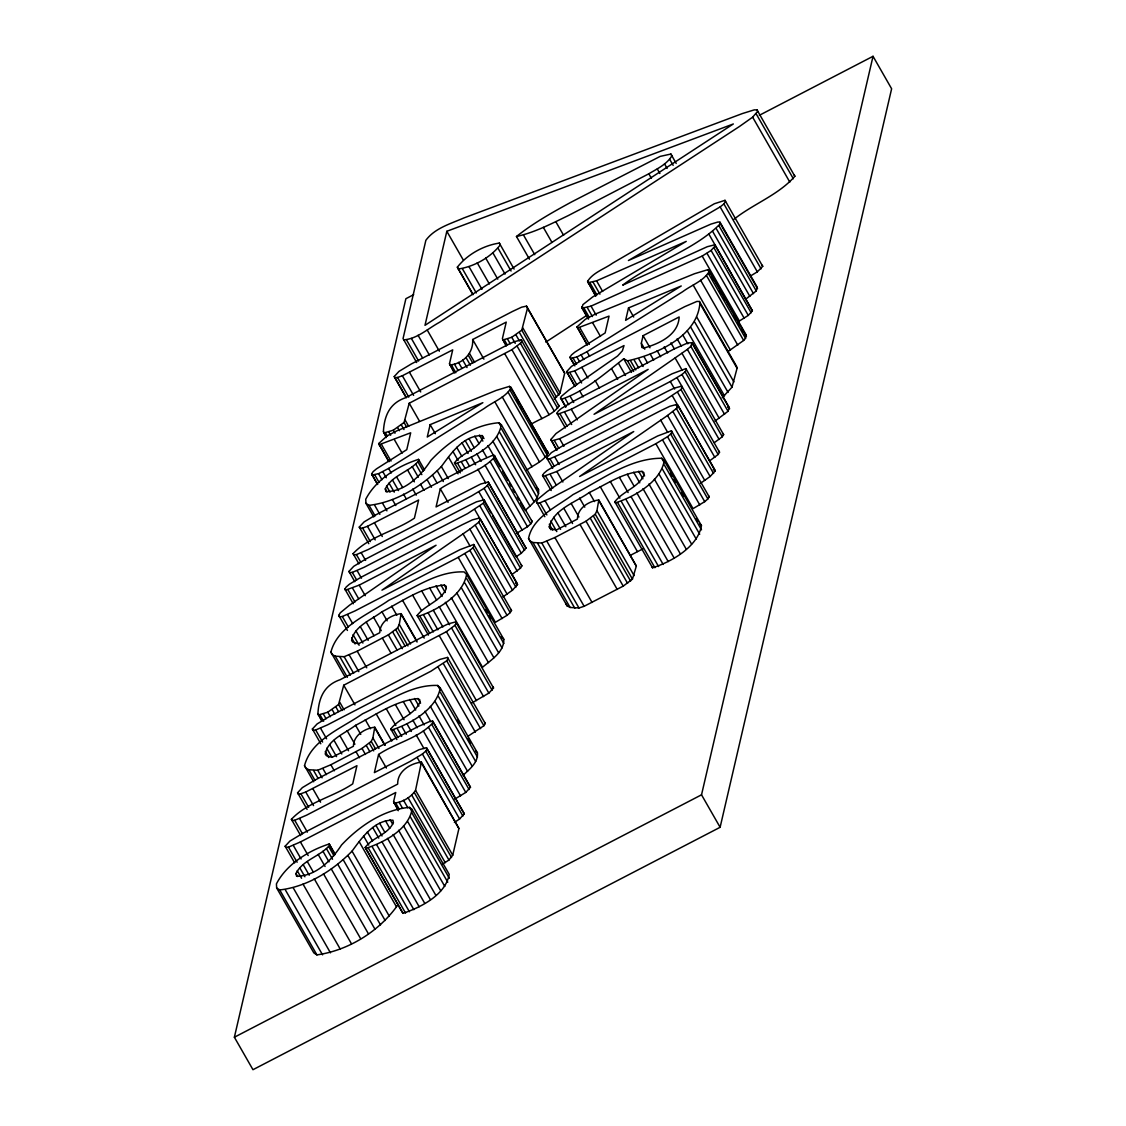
<?xml version="1.0" encoding="UTF-8"?>
<svg xmlns="http://www.w3.org/2000/svg" width="1126" height="1126" viewBox="0 0 1126 1126"><rect width="100%" height="100%" fill="white"/><g stroke="black" fill="none" stroke-linecap="round" stroke-linejoin="round"><path stroke-width="1.5" d="M374.761 727.213L372.903 737.924L371.228 741.401L362.009 748.424L330.847 764.751L317.757 770.254L308.89 769.734L305.892 768.171L304.513 765.68C311.325 739.486 342.177 728.17 362.544 713.8C386.373 702.737 410.441 684.355 437.718 685.467L440.252 687.93C436.606 709.042 410.469 724.102 391.327 730.084L390.806 729.015C398.717 718.388 414.452 714.883 419.942 702.16L419.787 699.809L417.971 698.599C395.198 700.597 375.479 715.151 355.577 725.327C345.049 733.406 327.849 739.585 325.217 753.998L326.413 755.715L332.1 757.334L353.409 746.271C353.536 735.151 364.993 728.339 374.761 727.213L385.134 745.328M401.137 613.656L399.28 624.367L397.605 627.858L388.371 634.867L357.224 651.194L344.134 656.711L335.252 656.176L332.254 654.614L330.889 652.123C337.701 625.929 368.54 614.613 388.906 600.257C412.749 589.18 436.804 570.798 464.081 571.924L466.614 574.373C462.983 595.485 436.846 610.545 417.704 616.527L417.169 615.458C425.079 604.831 440.815 601.326 446.318 588.602L446.163 586.266L444.348 585.056C421.574 587.04 401.855 601.608 381.953 611.77C371.411 619.863 354.211 626.028 351.594 640.455L352.79 642.158L358.476 643.776L379.772 632.713C379.898 621.594 391.355 614.782 401.137 613.656L416.704 640.835M549.249 526.785C553.823 509.107 575.682 502.28 589.306 492.512C606.196 484.504 622.861 472.456 642.003 471.372L643.819 472.596L643.973 474.933C638.47 487.657 622.734 491.161 614.824 501.788L615.359 502.858C634.501 496.876 660.638 481.815 664.27 460.703L661.736 458.254C629.279 458.198 600.904 480.323 572.951 494.624C557.032 506.742 532.725 516.989 528.544 538.453L529.91 540.944L532.922 542.507L541.789 543.028L554.879 537.524L586.027 521.197L595.26 514.188L596.935 510.697L598.793 499.986C589.011 501.112 577.554 507.925 577.441 519.044L556.131 530.107L550.445 528.488L549.249 526.785L550.98 529.797M759.36 115.288L873.03 56.3L891.623 88.771L720.119 827.286L252.97 1069.7L234.377 1037.229L405.881 298.714L413.664 294.674M321.712 721.076L317.926 713.602C318.799 697.402 324.415 685.072 340.136 679.71L441.195 627.252L448.176 623.888L455.734 621.89L493.526 687.986L488.839 693.123L471.808 702.99M386.331 437.578L383.417 431.61C384.276 415.41 389.906 403.08 405.613 397.717L506.686 345.274L513.667 341.896L521.211 339.897L559.017 405.993C552.486 415.255 540.424 418.464 531.134 424.206L533.668 428.668M446.825 231.294L424.995 325.33L733.336 123.959L446.825 231.294L463.265 259.979M318.25 715.038L327.779 712.195L338.574 704.482L343.726 685.227L446.417 631.686L454.946 625.296L456.34 623.058L455.734 621.89M383.741 433.046L393.27 430.216L404.051 422.489L409.217 403.235L511.908 349.693L520.437 343.303L521.831 341.065L521.211 339.897M430.146 424.643L427.261 437.029L482.871 402.672L430.146 424.643L435.34 433.693M454.102 372.579L449.485 363.726L452.708 349.876L402.362 375.746L397.52 377.477L394.846 377.689L394.241 376.534L398.97 371.397L411.412 363.909L512.4 311.508L521.62 307.187L526.518 306.131L564.675 373.142L560.072 392.946L554.274 399.012M449.767 365.035C462.673 363.768 473.596 353.465 472.667 339.517L506.236 322.106L502.393 338.659L506.151 346.09M426.501 747.734L427.12 748.903L425.727 751.126L422.419 754.04L410.019 761.5L306.624 815.154L294.731 820.291L292.028 820.502L291.409 819.32C307.497 801.979 333.479 796.955 352.719 783.851L356.928 765.708L305.751 792L300.895 793.731L298.193 793.943L297.574 792.774L302.359 787.623L314.745 780.205L418.14 726.552L429.963 721.4L432.68 721.147L433.285 722.343C419.21 738.262 395.803 742.752 378.589 754.462L374.381 772.605L418.956 749.733L426.501 747.734L464.306 813.831L459.605 818.968L454.383 822.459M488.205 482.041L488.825 483.209L487.431 485.447L484.124 488.346L471.724 495.82L368.329 549.474L356.421 554.597L353.719 554.808L353.114 553.626C369.187 536.286 395.17 531.261 414.41 518.157L418.619 500.014L367.442 526.321L362.586 528.052L359.884 528.263L359.278 527.081L364.05 521.943L376.45 514.512L479.831 460.858L491.668 455.706L494.384 455.453L494.99 456.663C480.915 472.568 457.508 477.058 440.294 488.783L436.072 506.925L480.661 484.039L488.205 482.041L526.011 548.137L521.31 553.274L516.074 556.765L492.738 515.99M398.252 810.706L393.607 801.656L395.747 792.493L300.403 841.966L288.453 847.146L285.779 847.357L285.174 846.203L289.903 841.08L302.345 833.578L397.689 784.104C397.295 771.324 410.357 763.358 421.434 762.119L458.929 828.497L452.736 855.211L448.936 860.025L442.222 864.36M393.931 803.148C402.137 802.458 411.117 797.349 415.55 790.283L421.434 762.119M502.689 340.038L511.767 337.279L521.774 330.143L527.489 308.2L526.518 306.131M628.505 307.933L625.62 320.333L681.244 285.976L628.505 307.933L633.699 316.997M641.341 343.205L643.087 335.675L679.161 316.955C678.331 335.238 658.78 343.951 643.622 348.103L641.806 347.441L641.341 343.205L644.804 349.243M528.544 538.453L567.096 605.872L570.108 607.449L578.975 607.97L584.127 606.295L623.213 586.125L632.446 579.116L636.331 566.096L598.793 499.986M567.222 372.847L574.696 370.904L624.015 345.569L622.396 350.791L617.569 356.041L568.897 390.046L561.353 396.352L560.523 397.928L561.522 399.251C584.858 391.327 604.465 373.916 623.705 358.772L627.576 360.855C655.909 354.535 697.163 336.787 699.879 303.33L699.457 301.501L696.952 301.402L684.791 306.638L583.803 359.039L571.473 366.414L566.631 371.664L575.006 386.429M722.174 397.788L732.013 387.175L737.066 368.272L736.643 366.429L699.457 301.501M720.119 827.286L701.526 794.815L873.03 56.3M365.964 503.336L369.046 505.335C396.38 502.154 422.264 486.08 441.364 466.53C451.259 453.06 463.687 435.129 482.266 435.607L482.716 437.958C477.368 449.978 461.885 452.694 454.496 462.828L455.115 463.785C473.441 457.62 497.593 445.263 501.38 424.84L498.888 422.743C472.793 424.91 448.486 441.617 430.822 460.407C420.899 475.665 405.191 491.696 385.894 491.583L385.303 488.909C392.017 475.073 409.808 471.949 418.999 460.421L418.492 459.366C397.928 466.009 375.929 479.479 365.739 499.254L365.964 503.336L373.748 516.933M525.082 510.585C530.965 505.053 539.579 498.846 538.566 489.768L501.38 424.84M276.658 887.964L279.727 889.948C307.074 886.781 332.944 870.708 352.044 851.143C361.939 837.674 374.381 819.756 392.946 820.221L393.396 822.585C388.048 834.605 372.565 837.322 365.19 847.456L365.795 848.413C384.121 842.248 408.274 829.89 412.06 809.453L409.568 807.37C383.487 809.524 359.18 826.245 341.516 845.021C331.579 860.278 315.871 876.31 296.574 876.197L295.983 873.523C302.697 859.701 320.488 856.562 329.693 845.035L329.172 843.993C308.608 850.623 286.609 864.106 276.419 883.882L276.658 887.964L313.844 952.892L316.913 954.89C348.764 950.4 379.715 931.089 398.168 904.431M365.19 847.456L402.981 913.341C421.307 907.176 445.46 894.818 449.246 874.395L412.06 809.453M445.347 602.326L482.533 667.268C491.091 659.836 504.223 652.067 503.801 639.301L466.614 574.373M463.194 775.209C469.472 769.255 478.381 762.513 477.438 752.858L440.252 687.93M614.824 501.788L652.545 567.785C671.687 561.804 697.824 546.757 701.456 525.631L664.27 460.703M595.753 296.265L587.603 281.345C593.078 272.478 604.324 269.058 612.516 263.217L714.348 203.75L725.003 200.329L762.71 266.341L757.334 271.845L750.409 276.039M379.152 444.714L410.694 432.792L406.782 449.654L376.45 468.88L373.128 471.653L371.622 473.933L372.199 475.003L378.533 473.68L388.625 468.43L484.391 408.358C493.075 401.813 505.081 397.844 510.88 388.189L509.459 386.387L496.158 390.426L397.084 430.723L387.119 435.903L378.674 443.56L388.667 461.322M526.799 470.035C534.02 464.799 543.577 461.181 548.066 453.131L510.725 386.88M577.525 328.018L609.053 316.096L605.141 332.958L574.809 352.185L571.487 354.957L569.981 357.224L570.558 358.307L576.892 356.984L586.984 351.734L682.75 291.662C691.434 285.117 703.44 281.148 709.239 271.493L707.818 269.691L694.517 273.717L595.443 314.013L585.478 319.207L577.033 326.864L587.026 344.626M727.776 351.692L743.653 340.446L745.525 338.307L746.271 335.112L709.084 270.184M587.969 282.682L596.569 280.838L686.241 241.386L592.67 296.954L582.86 304.667L582.058 308.2L591.023 306.117L702.188 256.081L739.374 321.009L748.283 315.393L752.379 310.804L714.855 244.778L707.283 246.707L622.692 285.159C652.869 262.105 693.7 250.929 720.344 223.694L719.993 222.216L717.98 222.005L710.956 224.102L628.421 260.514L720.147 206.917L723.905 203.933L725.524 201.413L725.003 200.329M746.003 298.939L756.278 290.93L757.179 287.144L719.993 222.216M480.352 519.663L478.747 522.211L469.88 529.136L381.953 590.151L460.013 549.643L473.75 544.477L474.342 545.561L473.019 547.672L469.866 550.389L458.212 557.37L355 610.925L342.304 616.513L339.39 616.781L338.771 615.359L340.277 612.797L349.51 605.211L436.072 545.237L359.18 585.14L345.471 590.165L344.88 589.095L346.217 586.984L349.426 584.211L361.01 577.272L462.251 524.73L472.258 519.93L478.423 518.298L480.042 518.607L517.538 584.591L512.471 590.179L502.97 596.893M556.68 449.992L550.867 439.506L556.033 433.538L648.168 369.37L571.276 409.273L557.567 414.312L556.976 413.242L558.313 411.131L561.522 408.358L573.106 401.405L674.347 348.877L687.845 342.895L692.138 342.74L729.324 407.682L728.029 411.286L715.066 421.04M678.007 405.993L676.402 408.541L667.549 415.466L579.609 476.481L657.668 435.973L671.406 430.808L671.997 431.891L670.674 434.003L667.521 436.719L655.867 443.7L552.655 497.256L539.959 502.843L537.046 503.111L536.426 501.689L537.932 499.114L547.18 491.541L633.727 431.554L556.835 471.47L543.126 476.495L542.535 475.425L543.872 473.314L547.081 470.541L558.665 463.588L659.906 411.06L669.914 406.261L676.079 404.628L677.697 404.924L715.193 470.921L710.126 476.509L700.625 483.223M403.685 339.883C417.197 338.856 428.035 328.51 439.534 322.289L739.458 126.492L752.632 117.174L757.657 111.347L757.052 109.954L754.321 109.855L742.47 113.529L463.743 218.008C450.541 223.778 434.735 228.17 425.867 240.302L403.052 338.574L416.662 362.53M734.011 219.246C753.195 203.933 778.601 194.939 794.843 176.275L794.238 174.896M702.188 256.081L711.097 250.451L715.193 245.876M483.293 503.223L484.687 500.986L484.067 499.831L476.523 501.816L469.542 505.18L366.147 558.834L353.747 566.308L348.976 571.403L349.595 572.599L352.297 572.388L364.205 567.251L467.6 513.597L483.293 503.223L520.479 568.151L511.95 574.541M516.51 533.4L527.475 526.729L530.782 523.829L532.176 521.591L531.571 520.395M446.698 660.807L448.092 658.583L447.472 657.429L439.928 659.414L432.947 662.778L329.552 716.432L317.152 723.905L312.381 729.001L313 730.197L315.702 729.986L327.596 724.834L430.991 671.18L446.698 660.807L483.884 725.749L468.177 736.122M520.479 568.151L521.873 565.914L521.254 564.773M680.948 389.54L682.342 387.316L681.723 386.162L674.178 388.146L667.197 391.51L563.802 445.164L551.402 452.638L546.645 457.733L547.25 458.929L549.952 458.718L561.86 453.567L665.255 399.927L680.948 389.54L718.135 454.482L709.605 460.872M483.884 725.749L485.278 723.511L484.659 722.357M454.805 799.094L465.77 792.423L470.471 787.285L432.68 721.147M718.135 454.482L719.528 452.244L718.909 451.09M472.99 294.688L457.353 267.172C467.248 254.504 483.448 245.454 499.325 243.089L514.089 269.072M458.296 269.015C474.159 266.651 490.359 257.587 500.254 244.919L499.325 243.089M516.468 236.502C534.695 232.519 551.529 223.638 568.278 215.587L648.829 173.784C657.063 168.816 666.761 164.424 671.856 155.867L670.913 154.037L660.202 156.387L571.417 202.018C552.43 212.35 533.414 223.032 516.468 236.502L529.431 259.163M458.212 557.37L495.398 622.298L507.052 615.331L510.205 612.6L511.528 610.489L510.937 609.405M551.487 440.928L559.608 438.718L567.096 435.072L670.308 381.517L681.962 374.536L685.115 371.819L686.438 369.708L685.847 368.624L672.109 373.79L594.049 414.298L687.381 349.398L690.843 346.358L692.138 342.74M714.222 442.729L722.301 436.747L723.624 434.636L723.033 433.552M655.867 443.7L693.053 508.628L704.721 501.661L707.86 498.931L709.183 496.819L708.592 495.736M545.814 342.107L586.984 315.238M630.588 555.245L643.213 548.686M234.377 1037.229L701.526 794.815M727.706 407.373L729.324 407.682M713.265 469.556L715.193 470.921M515.609 583.226L517.538 584.591M745.004 334.619L746.271 335.112M546.645 451.315L547.912 451.808M536.075 487.685L538.566 489.768M699.767 523.998L701.456 525.631M501.267 636.852L503.801 639.301M475.749 751.225L477.438 752.858M757.052 109.954L794.843 176.275M756.165 113.825L793.351 178.752M752.632 117.174L789.819 182.102M723.905 203.933L761.092 268.861M720.147 206.917L757.334 271.845M720.344 223.694L757.531 288.622M719.092 226.002L756.278 290.93M716.305 228.677L753.491 293.619M670.913 154.037L676.177 163.425M712.674 231.449L749.86 296.377M669.688 159.315L673.151 165.353M708.817 233.997L752.379 310.804M713.983 247.847L751.169 312.775M664.537 163.903L667.127 168.436M711.097 250.451L748.283 315.393M707.015 253.336L744.202 318.264M657.288 168.97L659.878 173.503M709.239 271.493L746.425 336.421M707.818 269.691L710.407 274.209M712.139 277.235L713.87 280.247M719.922 290.818L721.653 293.844M723.385 296.87L725.116 299.882M733.758 314.984L736.348 319.517M738.079 322.529L739.81 325.555M741.541 328.581L743.273 331.593M708.338 273.379L745.525 338.307M648.829 173.784L651.419 178.316M706.466 275.518L743.653 340.446M700.597 280.219L737.783 345.147M693.208 285.131L730.394 350.059M699.879 303.33L737.066 368.272M696.712 317.011L733.899 381.939M694.826 322.247L732.013 387.175M690.885 327.469L728.072 392.397M687.31 330.945L724.497 395.873M692.448 343.81L729.634 408.738M690.843 346.358L728.029 411.286M682.666 334.774L687.845 343.838M687.381 349.398L724.567 414.326M677.134 338.813L681.455 346.358M681.976 353.282L719.162 418.225M685.847 368.624L723.624 434.636M670.899 342.881L674.361 348.919M685.115 371.819L722.301 436.747M675.136 357.998L682.06 370.074M681.962 374.536L719.148 439.478M664.171 346.892L667.634 352.931M677.036 377.801L719.528 452.244M657.148 350.707L660.61 356.745M677.655 392.453L714.841 457.381M670.308 381.517L674.629 389.061M643.087 335.675L649.998 347.751M650.223 354.155L653.685 360.193M672.419 395.944L714.883 469.866M676.079 404.628L677.81 407.654M676.402 408.541L713.588 473.469M644.1 356.9L647.563 362.938M672.94 411.581L710.126 476.509M596.569 280.838L602.635 291.409M638.794 358.927L643.115 366.485M593.036 282.105L599.947 294.196M667.549 415.466L704.735 480.408M555.836 221.738L563.619 235.334M589.968 282.823L596.893 294.913M634.304 360.25L638.625 367.808M587.603 281.345L595.387 294.942M671.406 430.808L709.183 496.819M630.588 360.883L635.768 369.947M670.674 434.003L707.86 498.931M627.576 360.855L633.628 371.425M660.709 420.181L667.619 432.257M623.705 358.772L631.489 372.368M667.521 436.719L704.721 501.661M591.023 306.117L596.203 315.181M543.323 227.339L551.979 242.442M587.265 307.525L592.445 316.575M662.595 439.985L699.781 504.912M618.54 363.374L625.465 375.451M592.684 322.838L600.468 336.435M584.084 308.327L589.278 317.377M581.692 306.793L588.602 318.869M582.058 308.2L588.11 318.757M611.615 368.807L617.667 379.378M661.736 458.254L664.34 462.772M670.392 473.342L672.123 476.368M673.855 479.38L675.586 482.407M681.638 492.977L683.369 496.003M696.332 518.65L698.064 521.662M664.326 464.925L701.512 529.853M662.524 469.331L699.71 534.259M579.848 327.765L589.362 344.373M577.033 326.864L587.406 344.978M523.506 235.038L534.751 254.673M659.062 474.173L696.248 539.101M586.984 351.734L589.574 356.266M654.389 479.169L691.575 544.097M581.199 355.014L583.789 359.546M595.147 380.546L599.468 388.104M576.892 356.984L579.482 361.516M642.003 471.372L644.593 475.904M648.942 484.025L686.128 548.967M581.861 367.442L587.913 378.012M638.597 471.273L642.932 478.817M573.106 358.152L576.568 364.191M569.981 357.224L574.302 364.782M570.558 358.307L574.893 365.866M633.699 472.244L639.751 482.815M643.002 488.656L680.188 553.598M574.696 370.904L581.607 382.981M569.855 372.65L576.779 384.726M498.1 248.353L511.063 271.014M579.623 390.792L583.085 396.831M627.295 474.299L634.22 486.376M636.88 492.963L674.066 557.891M566.631 371.664L574.415 385.261M527.489 308.2L564.675 373.142M492.935 252.956L505.053 274.097M631.039 496.665L668.225 561.592M619.455 477.438L628.097 492.541M570.235 396.451L573.697 402.489M625.986 499.508L663.172 564.436M485.686 258.009L497.791 279.149M565.21 398.604L568.672 404.642M571.276 409.273L577.328 419.843M522.886 328.018L560.072 392.946M610.362 481.59L619.877 498.199M621.411 501.619L658.597 566.547M521.774 330.143L558.96 395.071M561.522 399.251L565.843 406.81M560.523 397.928L565.716 406.993M617.71 502.773L654.896 567.701M519.382 332.466L556.568 397.394M564.731 412.426L571.656 424.516M477.227 262.822L489.346 283.963M515.947 334.886L519.41 340.925M520.437 343.303L557.623 408.231M560.157 414.072L567.082 426.149M600.228 486.657L637.415 551.585M556.976 413.242L565.351 427.908M511.767 337.279L515.229 343.317M517.13 346.203L554.316 411.131M469.007 266.665L481.97 289.312M507.629 339.207L510.219 343.74M599.145 501.154L636.331 566.096M511.908 349.693L549.094 414.621M504.518 340.179L507.108 344.711M462.434 268.79L476.27 292.943M503.252 340.165L504.983 343.191M559.608 438.718L563.929 446.262M589.306 492.512L594.486 501.577M457.353 267.172L472.061 292.844M596.935 510.697L634.121 575.625M504.73 353.677L541.916 418.605M554.4 440.66L558.721 448.218M595.26 514.188L632.446 579.116M550.867 439.506L556.92 450.076M593.416 516.102L630.602 581.044M579.609 498.1L584.788 507.164M590.418 518.424L627.604 583.352M554.808 456.973L559.129 464.517M510.88 388.189L548.066 453.131M509.459 386.387L511.19 389.399M517.242 399.969L518.973 402.995M520.691 406.007L522.422 409.034M535.399 431.68L537.13 434.706M538.861 437.718L540.593 440.745M543.182 445.277L544.914 448.289M586.027 521.197L623.213 586.125M549.952 458.718L554.274 466.263M556.835 471.47L562.887 482.027M509.979 390.075L547.166 455.003M546.645 457.733L552.697 468.303M508.093 392.214L545.28 457.142M571.135 503.406L578.919 517.003M580.031 524.477L617.217 589.405M550.29 474.609L556.357 485.179M472.667 339.517L483.913 359.152M502.238 396.915L539.424 461.857M545.716 476.256L552.641 488.346M563.915 508.459L572.557 523.548M542.535 475.425L551.177 490.528M469.458 353.367L474.637 362.417M468.374 355.394L472.695 362.952M494.849 401.827L532.035 466.755M558.046 513.118L565.829 526.715M466.051 357.646L470.372 365.204M545.167 500.901L550.347 509.951M553.654 517.313L560.565 529.389M498.888 422.743L500.62 425.769M462.702 360.01L467.023 367.569M501.478 428.725L538.664 493.652M499.902 432.68L537.088 497.608M550.727 521.028L556.793 531.599M539.959 502.843L546.884 514.934M458.535 362.389L461.998 368.427M536.426 501.689L544.829 516.707M549.291 524.266L552.753 530.304M554.879 537.524L592.065 602.452M496.932 436.888L534.118 501.816M454.496 364.275L457.958 370.313M451.512 365.19L455.833 372.734M449.485 363.726L454.679 372.776M492.85 441.251L530.036 506.179M427.247 330.059L439.351 351.199M546.94 541.367L584.127 606.295M494.384 455.453L532.176 521.591M482.266 435.607L483.997 438.619M487.896 445.657L500 466.797M502.604 471.315L507.784 480.38M509.515 483.406L511.246 486.418M512.977 489.444L514.709 492.456M517.298 496.988L519.03 500.014M520.761 503.026L524.223 509.079M493.596 458.887L530.782 523.829M541.789 543.028L578.975 607.97M479.409 435.058L482.871 441.096M537.637 543.309L574.823 608.237M418.07 335.281L429.316 354.915M490.289 461.801L527.475 526.729M474.778 436.142L479.099 443.686M482.435 449.879L486.756 457.438M532.922 542.507L570.108 607.449M485.053 465.291L522.239 530.219M411.37 338.419L422.616 358.04M469.007 438.704L474.187 447.768M476.847 453.75L481.168 461.308M465.291 440.773L471.344 451.343M406.514 339.883L418.619 361.024M488.825 483.209L526.011 548.137M471.301 457.184L475.622 464.742M487.431 485.447L524.617 550.375M477.888 469.26L485.672 482.857M462.04 442.912L468.092 453.482M484.124 488.346L521.31 553.274M465.995 460.126L469.458 466.164M456.677 447.332L461.871 456.396M484.067 499.831L521.873 565.914M478.888 491.837L491.006 512.977M461.547 462.209L465.01 468.247M409.47 372.312L420.702 391.947M452.905 451.413L458.085 460.478M457.691 463.504L462.012 471.048M480 506.123L517.186 571.051M454.496 462.828L460.309 472.85M402.362 375.746L413.608 395.381M448.57 457.198L458.085 473.807M474.764 509.614L517.228 583.535M397.52 377.477L408.766 397.112M478.747 522.211L515.933 587.139M394.241 376.534L406.345 397.675M394.846 377.689L406.078 397.323M409.217 403.235L419.59 421.363M475.285 525.251L512.471 590.179M441.364 466.53L448.275 478.606M437.282 470.964L443.334 481.534M469.88 529.136L507.066 594.078M405.261 420.28L408.71 426.318M404.051 422.489L406.641 427.021M473.75 544.477L511.528 610.489M432.623 475.313L436.958 482.871M440.294 488.783L448.078 502.365M473.019 547.672L510.205 612.6M401.391 425.037L403.995 429.569M463.039 533.851L469.964 545.927M418.492 459.366L424.544 469.936M469.866 550.389L507.052 615.331M418.042 461.998L423.235 471.048M397.675 427.683L399.406 430.709M427.148 479.718L431.469 487.276M415.79 464.067L421.842 474.637M464.939 553.654L502.126 618.582M393.27 430.216L395.001 433.228M412.257 466.643L418.309 477.213M420.575 484.307L424.038 490.345M394.325 439.548L402.109 453.131M388.949 432.215L390.68 435.227M407.457 469.767L414.382 481.844M385.683 433.2L387.414 436.212M485.7 609.673L487.431 612.685M489.163 615.711L490.894 618.723M383.417 431.61L386.007 436.142M466.671 578.595L503.857 643.523M412.763 489.092L416.226 495.144M464.869 583.001L502.055 647.929M381.489 444.46L391.004 461.069M378.674 443.56L389.047 461.674M461.407 587.842L498.593 652.77M396.591 476.917L402.644 487.488M403.53 494.131L406.134 498.663M388.625 468.43L391.215 472.962M392.495 480.014L398.548 490.584M456.734 592.839L493.92 657.767M382.84 471.71L386.302 477.762M389.047 483.11L394.241 492.161M444.348 585.056L446.079 588.068M451.287 597.695L488.473 662.637M386.556 486.094L390.018 492.132M378.533 473.68L381.995 479.718M392.341 499.508L395.803 505.546M440.942 584.943L445.277 592.487M385.303 488.909L387.034 491.921M374.747 474.862L379.068 482.407M436.029 585.914L442.096 596.484M371.622 473.933L377.674 484.504M372.199 475.003L377.393 484.067M454.946 625.296L492.132 690.224M382.587 503.294L386.922 510.852M429.639 587.969L436.564 600.045M439.21 606.632L449.598 624.747M451.653 628.195L488.839 693.123M374.691 505.293L379.87 514.357M446.417 631.686L483.603 696.614M433.383 610.334L442.884 626.943M421.8 591.108L429.583 604.704M369.046 505.335L375.099 515.905M428.33 613.177L437.845 629.786M439.239 635.669L476.425 700.597M374.494 522.914L382.277 536.511M412.707 595.26L421.349 610.362M423.756 615.289L433.271 631.897M447.472 657.429L485.278 723.511M420.054 616.443L429.569 633.051M367.442 526.321L375.225 539.903M417.169 615.458L428.415 635.092M443.405 663.721L480.591 728.649M362.586 528.052L370.37 541.634M402.573 600.327L424.192 638.076M359.278 527.081L368.793 543.689M438.169 667.211L475.355 732.139M401.489 614.838L417.056 642.017M437.718 685.467L440.308 689.999M457.606 720.204L459.338 723.23M467.98 738.318L470.584 742.85M361.277 552.866L365.598 560.41M391.637 606.182L396.831 615.246M440.294 692.152L477.48 757.08M399.28 624.367L410.511 644.002M438.493 696.558L475.679 761.486M356.421 554.597L360.756 562.155M397.605 627.858L407.978 645.972M353.114 553.626L358.912 563.873M395.761 629.772L405.261 646.394M435.044 701.399L472.23 766.327M381.953 611.77L387.133 620.834M392.763 632.094L402.264 648.703M357.153 570.643L361.474 578.201M430.371 706.396L467.557 771.324M388.371 634.867L397.028 649.969M352.297 572.388L356.618 579.932M359.18 585.14L365.232 595.71M348.976 571.403L354.774 581.663M373.48 617.076L381.264 630.673M433.285 722.343L470.471 787.285M417.971 698.599L420.575 703.131M424.924 711.252L430.976 721.822M382.376 638.146L391.032 653.235M431.891 724.581L469.078 789.509M352.635 588.279L358.687 598.849M414.579 698.5L418.9 706.044M428.584 727.48L465.77 792.423M348.061 589.925L354.986 602.016M366.26 622.129L374.043 635.711M409.667 699.471L415.719 710.042M418.985 715.883L424.164 724.947M344.88 589.095L353.254 603.761M423.362 730.971L460.548 795.899M403.277 701.526L410.188 713.602M360.39 626.788L368.174 640.384M412.848 720.19L417.169 727.734M427.12 748.903L464.306 813.831M425.727 751.126L462.913 816.054M347.512 614.571L352.691 623.621M416.184 734.954L423.967 748.551M355.985 630.982L362.91 643.059M407.007 723.891L411.328 731.436M395.423 704.665L404.079 719.767M422.419 754.04L459.605 818.968M353.071 634.698L359.124 645.268M342.304 616.513L348.356 627.083M338.771 615.359L347.427 630.461M351.636 637.935L355.098 643.973M401.954 726.734L406.275 734.279M357.224 651.194L366.738 667.802M421.743 763.555L458.929 828.497M417.197 757.517L420.66 763.569M386.331 708.817L395.845 725.425M397.379 728.846L401.7 736.404M393.678 730L397.999 737.544M349.285 655.036L358.8 671.645M390.806 729.015L396.859 739.585M344.134 656.711L353.648 673.32M376.211 713.884L391.778 741.063M339.968 656.979L350.355 675.107M415.55 790.283L452.736 855.211M414.34 792.577L451.526 857.505M335.252 656.176L347.371 677.317M375.113 728.381L384.628 744.99M330.889 652.123L345.232 677.261M411.75 795.097L448.936 860.025M365.274 719.739L370.468 728.803M343.726 685.227L354.971 704.862M408.048 797.715L445.234 862.643M372.903 737.924L378.955 748.494M409.568 807.37L412.158 811.902M371.228 741.401L375.549 748.959M378.589 754.462L386.373 768.059M412.158 813.338L449.344 878.28M403.53 800.29L407.865 807.849M369.384 743.329L373.705 750.887M410.582 817.293L447.768 882.221M355.577 725.327L360.77 734.391M399.153 802.331L402.615 808.369M366.386 745.651L369.849 751.689M339.771 702.272L344.092 709.816M407.626 821.516L444.812 886.443M395.859 803.331L399.322 809.369M338.574 704.482L342.022 710.52M393.607 801.656L397.942 809.214M362.009 748.424L365.457 754.462M335.914 707.029L338.504 711.548M403.544 825.879L440.73 890.807M347.118 730.633L354.901 744.23M332.184 709.676L334.774 714.208M356.013 751.704L359.461 757.742M398.576 830.27L435.762 895.198M390.103 819.672L392.692 824.204M327.779 712.195L330.382 716.727M339.883 735.686L348.539 750.775M385.472 820.77L389.793 828.314M393.115 834.507L430.301 899.435M323.472 714.208L326.061 718.726M320.192 715.193L323.655 721.231M334.014 740.345L341.797 753.941M317.926 713.602L321.389 719.641M379.687 823.331L384.867 832.381M387.527 838.377L424.713 903.305M320.558 728.24L326.61 738.811M329.622 744.539L336.533 756.616M375.971 825.4L382.024 835.971M381.981 841.812L419.168 906.74M372.72 827.54L378.772 838.11M326.709 748.255L331.903 757.305M315.702 729.986L322.613 742.062M312.381 729.001L320.783 743.779M325.273 751.492L328.736 757.531M330.847 764.751L334.309 770.789M376.675 844.753L413.861 909.681M367.372 831.959L372.551 841.023M372.227 846.822L409.414 911.75M363.585 836.041L368.779 845.091M322.909 768.594L326.371 774.632M368.371 848.131L405.557 913.059M365.795 848.413L402.981 913.341M359.25 841.826L396.436 906.754M317.757 770.254L322.092 777.813M313.605 770.536L317.926 778.094M308.89 769.734L314.942 780.304M304.513 765.68L313.675 781.768M352.044 851.143L389.23 916.071M312.789 788.608L320.572 802.205M347.962 855.577L385.148 920.505M305.751 792L313.535 805.597M343.317 859.94L380.504 924.868M300.895 793.731L308.679 807.328M329.172 843.993L335.224 854.564M329.693 845.035L334.872 854.099M328.736 846.611L333.915 855.676M297.574 792.774L307.088 809.383M337.828 864.346L375.014 929.274M326.484 848.68L332.536 859.251M322.951 851.27L329.003 861.84M331.269 868.92L368.455 933.862M299.586 818.56L307.37 832.142M318.151 854.381L325.062 866.471M294.731 820.291L302.514 833.873M323.444 873.72L360.63 938.648M291.409 819.32L300.67 835.591M300.403 841.966L308.186 855.549M307.271 861.531L313.324 872.101M314.224 878.759L351.411 943.687M293.295 845.387L301.078 858.983M303.175 864.627L309.228 875.198M288.453 847.146L297.109 862.249M299.741 867.724L304.921 876.788M285.174 846.203L294.674 862.826M297.236 870.722L301.571 878.266M303.035 884.135L340.221 949.063M295.983 873.523L297.714 876.549M293.281 887.921L330.467 952.849M285.371 889.92L322.557 954.848M279.727 889.948L316.913 954.89M565.731 603.395L567.096 605.872M558.397 404.839L559.017 405.993M492.921 686.818L493.526 687.986M652.01 566.716L652.545 567.785M762.189 265.257L762.71 266.341"/></g></svg>
